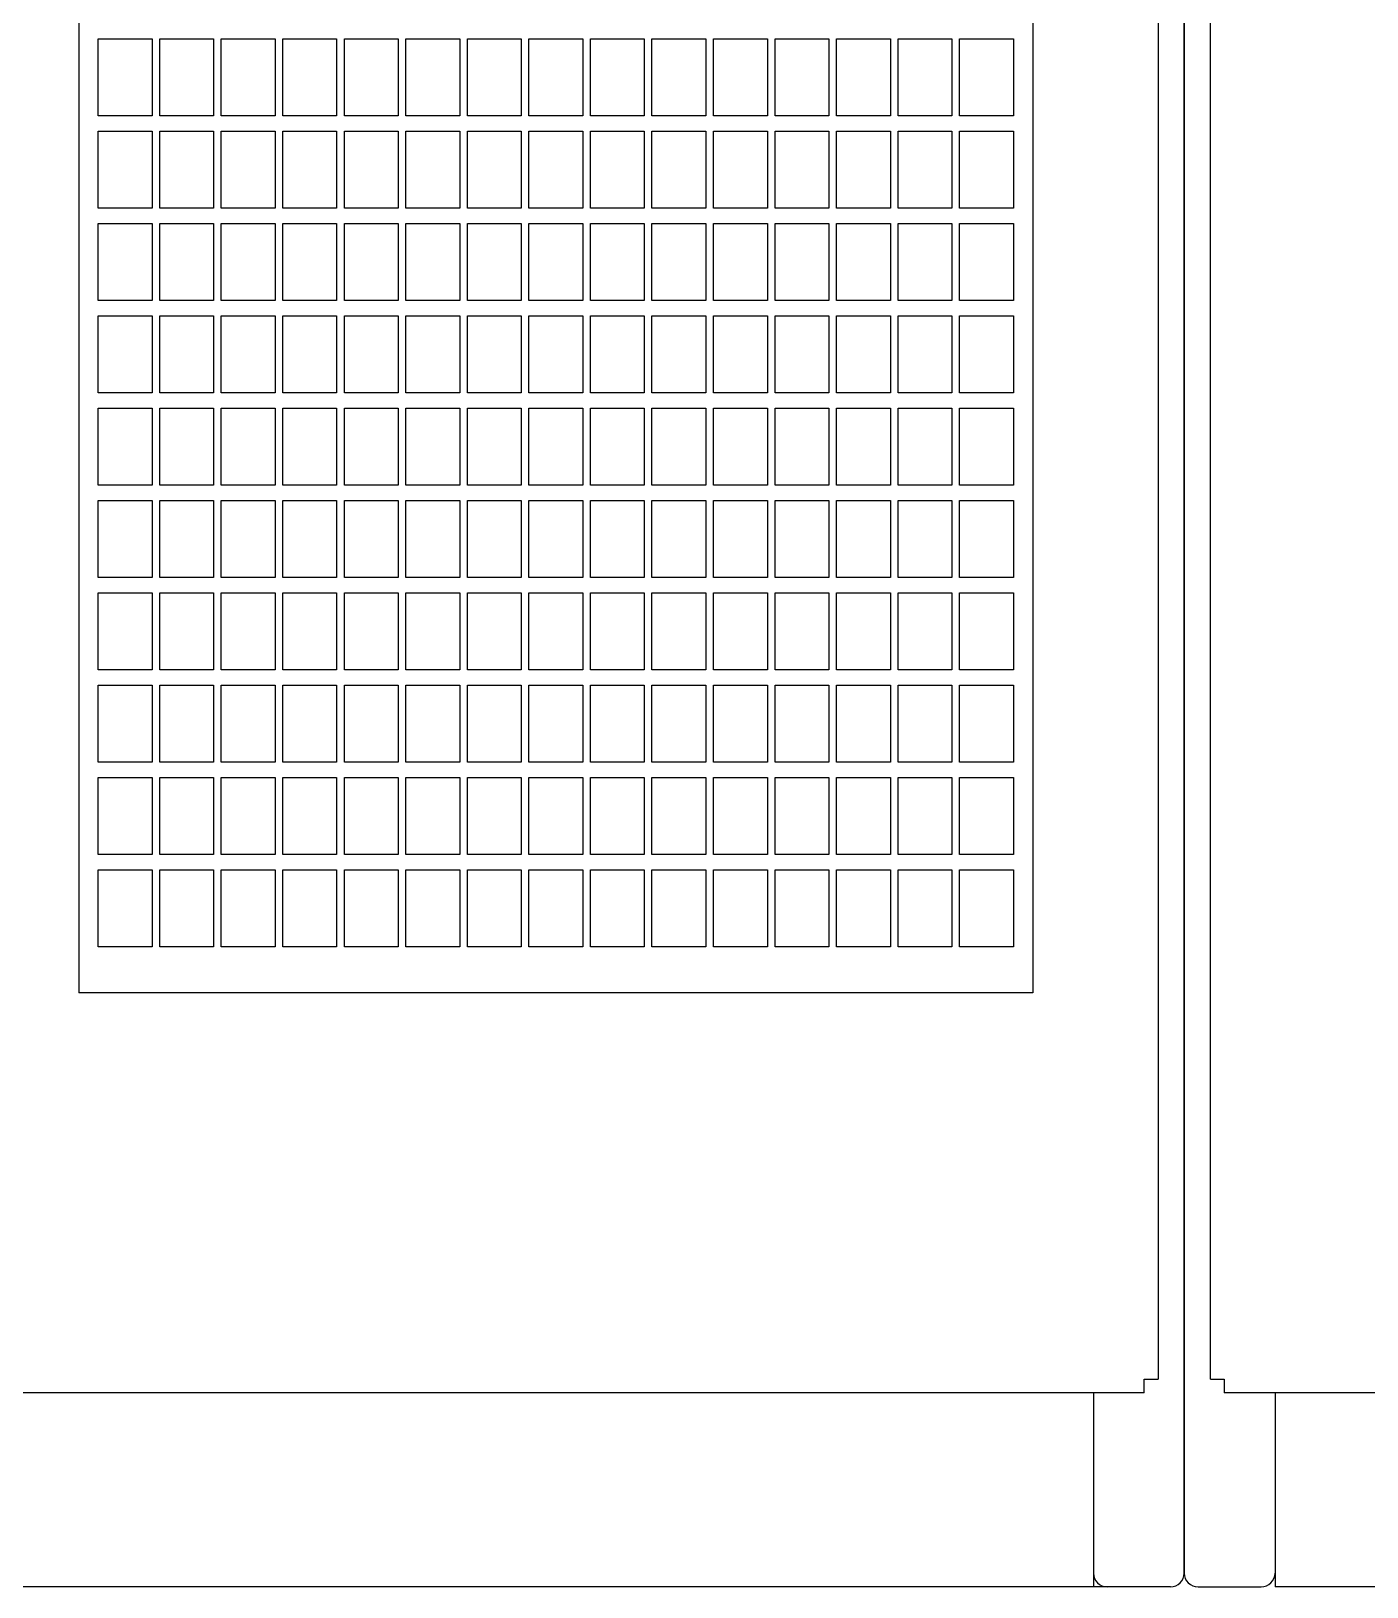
# Model space of a CAD drawing. Header units: inches. Extents: x 0 to 420, y 0 to 297.
# Drawn here: x 77.12 to 111.86, y 62.74 to 103.18 of the extents above; entities that cross this region are included whole.
import ezdxf
from ezdxf.lldxf.tags import DXFTag

# ---------------------------------------------------------------- set-up
doc = ezdxf.new("R2010")
doc.units = ezdxf.units.IN
doc.layers.add('Default', color=7, linetype='Continuous')
doc.layers.add('DV1_Default', color=7, linetype='Continuous')
tags = doc.linetypes.add('CENTER2', pattern=[1.125, 0.75, -0.125, 0.125, -0.125]).pattern_tags.tags
tags[10:11] = [DXFTag(74, 4), DXFTag(75, 0), DXFTag(340, '0'), DXFTag(46, 0.0), DXFTag(50, 0.0), DXFTag(44, 0.0), DXFTag(45, 0.0)]
tags[8:9] = [DXFTag(74, 4), DXFTag(75, 0), DXFTag(340, '0'), DXFTag(46, 0.0), DXFTag(50, 0.0), DXFTag(44, 0.0), DXFTag(45, 0.0)]
tags[6:7] = [DXFTag(74, 4), DXFTag(75, 0), DXFTag(340, '0'), DXFTag(46, 0.0), DXFTag(50, 0.0), DXFTag(44, 0.0), DXFTag(45, 0.0)]
tags[4:5] = [DXFTag(74, 4), DXFTag(75, 0), DXFTag(340, '0'), DXFTag(46, 0.0), DXFTag(50, 0.0), DXFTag(44, 0.0), DXFTag(45, 0.0)]

# ---------------------------------------------------------------- blocks, each defined once
blk = doc.blocks.new('SE')
at = {"layer": 'DV1_Default', "color": 7, "linetype": 'Continuous', "ltscale": 25.4}
for p, q in [((107.109, 238.376), (107.109, 63.096)), ((107.109, 238.376), (107.109, 63.096)), ((107.109, 238.376), (107.109, 63.096)), ((107.109, 238.376), (107.109, 63.096)), ((107.109, 238.376), (107.109, 63.096)), ((107.109, 238.376), (107.109, 79.096)), ((107.109, 63.096), (107.109, 238.376)), ((107.109, 238.376), (107.109, 63.096)), ((107.109, 238.376), (107.109, 63.096)), ((107.109, 238.376), (107.109, 63.096)), ((107.109, 238.376), (107.109, 63.096)), ((107.109, 238.376), (107.109, 63.096)), ((107.109, 238.376), (107.109, 63.096)), ((107.109, 238.376), (107.109, 79.096)), ((107.109, 63.096), (107.109, 238.376)), ((107.109, 238.376), (107.109, 63.096)), ((107.109, 63.096), (107.109, 238.376)), ((107.109, 63.096), (107.109, 238.376)), ((107.109, 63.096), (107.109, 238.376)), ((107.109, 238.376), (107.109, 63.096)), ((107.109, 238.376), (107.109, 63.096)), ((107.109, 238.376), (107.109, 63.096)), ((107.109, 238.376), (107.109, 79.096)), ((107.109, 63.096), (107.109, 238.376)), ((107.109, 238.376), (107.109, 63.096)), ((107.109, 63.096), (107.109, 238.376)), ((107.109, 238.376), (107.109, 63.096)), ((107.109, 238.376), (107.109, 63.096)), ((107.109, 238.376), (107.109, 63.096)), ((107.109, 238.376), (107.109, 63.096)), ((107.109, 238.376), (107.109, 63.096)), ((107.109, 238.376), (107.109, 79.096)), ((107.109, 63.096), (107.109, 238.376)), ((107.109, 238.376), (107.109, 63.096)), ((107.109, 238.376), (107.109, 63.096)), ((107.109, 238.376), (107.109, 63.096)), ((107.109, 238.376), (107.109, 63.096)), ((107.109, 238.376), (107.109, 63.096)), ((107.109, 238.376), (107.109, 63.096)), ((107.109, 238.376), (107.109, 79.096)), ((107.109, 63.096), (107.109, 238.376)), ((107.109, 238.376), (107.109, 63.096)), ((107.109, 63.096), (107.109, 238.376)), ((107.109, 63.096), (107.109, 238.376)), ((107.109, 63.096), (107.109, 238.376)), ((107.109, 238.376), (107.109, 63.096)), ((107.109, 238.376), (107.109, 63.096)), ((107.109, 238.376), (107.109, 63.096)), ((107.109, 238.376), (107.109, 79.096)), ((107.109, 63.096), (107.109, 238.376)), ((107.109, 238.376), (107.109, 63.096)), ((107.109, 63.096), (107.109, 238.376)), ((106.429, 233.336), (106.429, 68.136)), ((107.789, 68.136), (107.789, 233.336)), ((107.109, 63.096), (107.109, 222.376)), ((107.109, 63.096), (107.109, 222.376)), ((107.109, 63.096), (107.109, 222.376)), ((107.109, 63.096), (107.109, 222.376)), ((107.109, 63.096), (107.109, 222.376)), ((107.109, 63.096), (107.109, 222.376)), ((107.109, 63.096), (107.109, 222.376)), ((107.109, 63.096), (107.109, 222.376)), ((107.109, 63.096), (107.109, 222.376)), ((107.109, 63.096), (107.109, 222.376)), ((107.109, 63.096), (107.109, 222.376)), ((107.109, 63.096), (107.109, 222.376)), ((107.109, 63.096), (107.109, 222.376)), ((107.109, 63.096), (107.109, 222.376)), ((107.109, 63.096), (107.109, 222.376)), ((107.109, 63.096), (107.109, 222.376)), ((107.109, 63.096), (107.109, 222.376)), ((107.109, 63.096), (107.109, 222.376)), ((107.109, 63.096), (107.109, 222.376)), ((107.109, 63.096), (107.109, 222.376)), ((107.109, 63.096), (107.109, 222.376)), ((107.109, 63.096), (107.109, 222.376)), ((107.109, 63.096), (107.109, 222.376)), ((107.109, 63.096), (107.109, 222.376)), ((107.109, 63.096), (107.109, 222.376)), ((107.109, 63.096), (107.109, 222.376)), ((107.109, 63.096), (107.109, 222.376)), ((107.109, 63.096), (107.109, 222.376)), ((107.109, 63.096), (107.109, 222.376)), ((107.109, 63.096), (107.109, 222.376)), ((107.109, 63.096), (107.109, 222.376)), ((107.109, 63.096), (107.109, 222.376)), ((107.109, 63.096), (107.109, 222.376)), ((107.109, 63.096), (107.109, 222.376)), ((107.109, 63.096), (107.109, 222.376)), ((107.109, 63.096), (107.109, 222.376)), ((107.109, 63.096), (107.109, 222.376)), ((107.109, 63.096), (107.109, 222.376)), ((78.869, 100.976), (78.869, 102.976)), ((78.869, 102.976), (80.269, 102.976)), ((80.269, 102.976), (80.269, 100.976)), ((80.469, 100.976), (80.469, 102.976)), ((80.469, 102.976), (81.869, 102.976)), ((81.869, 102.976), (81.869, 100.976)), ((82.069, 100.976), (82.069, 102.976)), ((82.069, 102.976), (83.469, 102.976)), ((83.469, 102.976), (83.469, 100.976)), ((83.669, 100.976), (83.669, 102.976)), ((83.669, 102.976), (85.069, 102.976)), ((85.069, 102.976), (85.069, 100.976)), ((85.269, 100.976), (85.269, 102.976)), ((85.269, 102.976), (86.669, 102.976)), ((86.669, 102.976), (86.669, 100.976)), ((86.869, 100.976), (86.869, 102.976)), ((86.869, 102.976), (88.269, 102.976)), ((88.269, 102.976), (88.269, 100.976)), ((88.469, 100.976), (88.469, 102.976)), ((88.469, 102.976), (89.869, 102.976)), ((89.869, 102.976), (89.869, 100.976)), ((90.069, 100.976), (90.069, 102.976)), ((90.069, 102.976), (91.469, 102.976)), ((91.469, 102.976), (91.469, 100.976)), ((91.669, 100.976), (91.669, 102.976)), ((91.669, 102.976), (93.069, 102.976)), ((93.069, 102.976), (93.069, 100.976)), ((93.269, 100.976), (93.269, 102.976)), ((93.269, 102.976), (94.669, 102.976)), ((94.669, 102.976), (94.669, 100.976)), ((94.869, 100.976), (94.869, 102.976)), ((94.869, 102.976), (96.269, 102.976)), ((96.269, 102.976), (96.269, 100.976)), ((96.469, 100.976), (96.469, 102.976)), ((96.469, 102.976), (97.869, 102.976)), ((97.869, 102.976), (97.869, 100.976)), ((98.069, 100.976), (98.069, 102.976)), ((98.069, 102.976), (99.469, 102.976)), ((99.469, 102.976), (99.469, 100.976)), ((99.669, 100.976), (99.669, 102.976)), ((99.669, 102.976), (101.069, 102.976)), ((101.069, 102.976), (101.069, 100.976)), ((101.269, 100.976), (101.269, 102.976)), ((101.269, 102.976), (102.669, 102.976)), ((102.669, 102.976), (102.669, 100.976)), ((80.269, 100.976), (78.869, 100.976)), ((81.869, 100.976), (80.469, 100.976)), ((83.469, 100.976), (82.069, 100.976)), ((85.069, 100.976), (83.669, 100.976)), ((86.669, 100.976), (85.269, 100.976)), ((88.269, 100.976), (86.869, 100.976)), ((89.869, 100.976), (88.469, 100.976)), ((91.469, 100.976), (90.069, 100.976)), ((93.069, 100.976), (91.669, 100.976)), ((94.669, 100.976), (93.269, 100.976)), ((96.269, 100.976), (94.869, 100.976)), ((97.869, 100.976), (96.469, 100.976)), ((99.469, 100.976), (98.069, 100.976)), ((101.069, 100.976), (99.669, 100.976)), ((102.669, 100.976), (101.269, 100.976)), ((78.869, 98.576), (78.869, 100.576)), ((78.869, 100.576), (80.269, 100.576)), ((80.269, 100.576), (80.269, 98.576)), ((80.469, 98.576), (80.469, 100.576)), ((80.469, 100.576), (81.869, 100.576)), ((81.869, 100.576), (81.869, 98.576)), ((82.069, 98.576), (82.069, 100.576)), ((82.069, 100.576), (83.469, 100.576)), ((83.469, 100.576), (83.469, 98.576)), ((83.669, 98.576), (83.669, 100.576)), ((83.669, 100.576), (85.069, 100.576)), ((85.069, 100.576), (85.069, 98.576)), ((85.269, 98.576), (85.269, 100.576)), ((85.269, 100.576), (86.669, 100.576)), ((86.669, 100.576), (86.669, 98.576)), ((86.869, 98.576), (86.869, 100.576)), ((86.869, 100.576), (88.269, 100.576)), ((88.269, 100.576), (88.269, 98.576)), ((88.469, 98.576), (88.469, 100.576)), ((88.469, 100.576), (89.869, 100.576)), ((89.869, 100.576), (89.869, 98.576)), ((90.069, 98.576), (90.069, 100.576)), ((90.069, 100.576), (91.469, 100.576)), ((91.469, 100.576), (91.469, 98.576)), ((91.669, 98.576), (91.669, 100.576)), ((91.669, 100.576), (93.069, 100.576)), ((93.069, 100.576), (93.069, 98.576)), ((93.269, 98.576), (93.269, 100.576)), ((93.269, 100.576), (94.669, 100.576)), ((94.669, 100.576), (94.669, 98.576)), ((94.869, 98.576), (94.869, 100.576)), ((94.869, 100.576), (96.269, 100.576)), ((96.269, 100.576), (96.269, 98.576)), ((96.469, 98.576), (96.469, 100.576)), ((96.469, 100.576), (97.869, 100.576)), ((97.869, 100.576), (97.869, 98.576)), ((98.069, 98.576), (98.069, 100.576)), ((98.069, 100.576), (99.469, 100.576)), ((99.469, 100.576), (99.469, 98.576)), ((99.669, 98.576), (99.669, 100.576)), ((99.669, 100.576), (101.069, 100.576)), ((101.069, 100.576), (101.069, 98.576)), ((101.269, 98.576), (101.269, 100.576)), ((101.269, 100.576), (102.669, 100.576)), ((102.669, 100.576), (102.669, 98.576)), ((80.269, 98.576), (78.869, 98.576)), ((81.869, 98.576), (80.469, 98.576)), ((83.469, 98.576), (82.069, 98.576)), ((85.069, 98.576), (83.669, 98.576)), ((86.669, 98.576), (85.269, 98.576)), ((88.269, 98.576), (86.869, 98.576)), ((89.869, 98.576), (88.469, 98.576)), ((91.469, 98.576), (90.069, 98.576)), ((93.069, 98.576), (91.669, 98.576)), ((94.669, 98.576), (93.269, 98.576)), ((96.269, 98.576), (94.869, 98.576)), ((97.869, 98.576), (96.469, 98.576)), ((99.469, 98.576), (98.069, 98.576)), ((101.069, 98.576), (99.669, 98.576)), ((102.669, 98.576), (101.269, 98.576)), ((78.869, 96.176), (78.869, 98.176)), ((78.869, 98.176), (80.269, 98.176)), ((80.269, 98.176), (80.269, 96.176)), ((80.469, 96.176), (80.469, 98.176)), ((80.469, 98.176), (81.869, 98.176)), ((81.869, 98.176), (81.869, 96.176)), ((82.069, 96.176), (82.069, 98.176)), ((82.069, 98.176), (83.469, 98.176)), ((83.469, 98.176), (83.469, 96.176)), ((83.669, 96.176), (83.669, 98.176)), ((83.669, 98.176), (85.069, 98.176)), ((85.069, 98.176), (85.069, 96.176)), ((85.269, 96.176), (85.269, 98.176)), ((85.269, 98.176), (86.669, 98.176)), ((86.669, 98.176), (86.669, 96.176)), ((86.869, 96.176), (86.869, 98.176)), ((86.869, 98.176), (88.269, 98.176)), ((88.269, 98.176), (88.269, 96.176)), ((88.469, 96.176), (88.469, 98.176)), ((88.469, 98.176), (89.869, 98.176)), ((89.869, 98.176), (89.869, 96.176)), ((90.069, 96.176), (90.069, 98.176)), ((90.069, 98.176), (91.469, 98.176)), ((91.469, 98.176), (91.469, 96.176)), ((91.669, 96.176), (91.669, 98.176)), ((91.669, 98.176), (93.069, 98.176)), ((93.069, 98.176), (93.069, 96.176)), ((93.269, 96.176), (93.269, 98.176)), ((93.269, 98.176), (94.669, 98.176)), ((94.669, 98.176), (94.669, 96.176)), ((94.869, 96.176), (94.869, 98.176)), ((94.869, 98.176), (96.269, 98.176)), ((96.269, 98.176), (96.269, 96.176)), ((96.469, 96.176), (96.469, 98.176)), ((96.469, 98.176), (97.869, 98.176)), ((97.869, 98.176), (97.869, 96.176)), ((98.069, 96.176), (98.069, 98.176)), ((98.069, 98.176), (99.469, 98.176)), ((99.469, 98.176), (99.469, 96.176)), ((99.669, 96.176), (99.669, 98.176)), ((99.669, 98.176), (101.069, 98.176)), ((101.069, 98.176), (101.069, 96.176)), ((101.269, 96.176), (101.269, 98.176)), ((101.269, 98.176), (102.669, 98.176)), ((102.669, 98.176), (102.669, 96.176)), ((80.269, 96.176), (78.869, 96.176)), ((81.869, 96.176), (80.469, 96.176)), ((83.469, 96.176), (82.069, 96.176)), ((85.069, 96.176), (83.669, 96.176)), ((86.669, 96.176), (85.269, 96.176)), ((88.269, 96.176), (86.869, 96.176)), ((89.869, 96.176), (88.469, 96.176)), ((91.469, 96.176), (90.069, 96.176)), ((93.069, 96.176), (91.669, 96.176)), ((94.669, 96.176), (93.269, 96.176)), ((96.269, 96.176), (94.869, 96.176)), ((97.869, 96.176), (96.469, 96.176)), ((99.469, 96.176), (98.069, 96.176)), ((101.069, 96.176), (99.669, 96.176)), ((102.669, 96.176), (101.269, 96.176)), ((78.869, 93.776), (78.869, 95.776)), ((78.869, 95.776), (80.269, 95.776)), ((80.269, 95.776), (80.269, 93.776)), ((80.469, 93.776), (80.469, 95.776)), ((80.469, 95.776), (81.869, 95.776)), ((81.869, 95.776), (81.869, 93.776)), ((82.069, 93.776), (82.069, 95.776)), ((82.069, 95.776), (83.469, 95.776)), ((83.469, 95.776), (83.469, 93.776)), ((83.669, 93.776), (83.669, 95.776)), ((83.669, 95.776), (85.069, 95.776)), ((85.069, 95.776), (85.069, 93.776)), ((85.269, 93.776), (85.269, 95.776)), ((85.269, 95.776), (86.669, 95.776)), ((86.669, 95.776), (86.669, 93.776)), ((86.869, 93.776), (86.869, 95.776)), ((86.869, 95.776), (88.269, 95.776)), ((88.269, 95.776), (88.269, 93.776)), ((88.469, 93.776), (88.469, 95.776)), ((88.469, 95.776), (89.869, 95.776)), ((89.869, 95.776), (89.869, 93.776)), ((90.069, 93.776), (90.069, 95.776)), ((90.069, 95.776), (91.469, 95.776)), ((91.469, 95.776), (91.469, 93.776)), ((91.669, 93.776), (91.669, 95.776)), ((91.669, 95.776), (93.069, 95.776)), ((93.069, 95.776), (93.069, 93.776)), ((93.269, 93.776), (93.269, 95.776)), ((93.269, 95.776), (94.669, 95.776)), ((94.669, 95.776), (94.669, 93.776)), ((94.869, 93.776), (94.869, 95.776)), ((94.869, 95.776), (96.269, 95.776)), ((96.269, 95.776), (96.269, 93.776)), ((96.469, 93.776), (96.469, 95.776)), ((96.469, 95.776), (97.869, 95.776)), ((97.869, 95.776), (97.869, 93.776)), ((98.069, 93.776), (98.069, 95.776)), ((98.069, 95.776), (99.469, 95.776)), ((99.469, 95.776), (99.469, 93.776)), ((99.669, 93.776), (99.669, 95.776)), ((99.669, 95.776), (101.069, 95.776)), ((101.069, 95.776), (101.069, 93.776)), ((101.269, 93.776), (101.269, 95.776)), ((101.269, 95.776), (102.669, 95.776)), ((102.669, 95.776), (102.669, 93.776)), ((80.269, 93.776), (78.869, 93.776)), ((81.869, 93.776), (80.469, 93.776)), ((83.469, 93.776), (82.069, 93.776)), ((85.069, 93.776), (83.669, 93.776)), ((86.669, 93.776), (85.269, 93.776)), ((88.269, 93.776), (86.869, 93.776)), ((89.869, 93.776), (88.469, 93.776)), ((91.469, 93.776), (90.069, 93.776)), ((93.069, 93.776), (91.669, 93.776)), ((94.669, 93.776), (93.269, 93.776)), ((96.269, 93.776), (94.869, 93.776)), ((97.869, 93.776), (96.469, 93.776)), ((99.469, 93.776), (98.069, 93.776)), ((101.069, 93.776), (99.669, 93.776)), ((102.669, 93.776), (101.269, 93.776)), ((78.869, 91.376), (78.869, 93.376)), ((78.869, 93.376), (80.269, 93.376)), ((80.269, 93.376), (80.269, 91.376)), ((80.469, 91.376), (80.469, 93.376)), ((80.469, 93.376), (81.869, 93.376)), ((81.869, 93.376), (81.869, 91.376)), ((82.069, 91.376), (82.069, 93.376)), ((82.069, 93.376), (83.469, 93.376)), ((83.469, 93.376), (83.469, 91.376)), ((83.669, 91.376), (83.669, 93.376)), ((83.669, 93.376), (85.069, 93.376)), ((85.069, 93.376), (85.069, 91.376)), ((85.269, 91.376), (85.269, 93.376)), ((85.269, 93.376), (86.669, 93.376)), ((86.669, 93.376), (86.669, 91.376)), ((86.869, 91.376), (86.869, 93.376)), ((86.869, 93.376), (88.269, 93.376)), ((88.269, 93.376), (88.269, 91.376)), ((88.469, 91.376), (88.469, 93.376)), ((88.469, 93.376), (89.869, 93.376)), ((89.869, 93.376), (89.869, 91.376)), ((90.069, 91.376), (90.069, 93.376)), ((90.069, 93.376), (91.469, 93.376)), ((91.469, 93.376), (91.469, 91.376)), ((91.669, 91.376), (91.669, 93.376)), ((91.669, 93.376), (93.069, 93.376)), ((93.069, 93.376), (93.069, 91.376)), ((93.269, 91.376), (93.269, 93.376)), ((93.269, 93.376), (94.669, 93.376)), ((94.669, 93.376), (94.669, 91.376)), ((94.869, 91.376), (94.869, 93.376)), ((94.869, 93.376), (96.269, 93.376)), ((96.269, 93.376), (96.269, 91.376)), ((96.469, 91.376), (96.469, 93.376)), ((96.469, 93.376), (97.869, 93.376)), ((97.869, 93.376), (97.869, 91.376)), ((98.069, 91.376), (98.069, 93.376)), ((98.069, 93.376), (99.469, 93.376)), ((99.469, 93.376), (99.469, 91.376)), ((99.669, 91.376), (99.669, 93.376)), ((99.669, 93.376), (101.069, 93.376)), ((101.069, 93.376), (101.069, 91.376)), ((101.269, 91.376), (101.269, 93.376)), ((101.269, 93.376), (102.669, 93.376)), ((102.669, 93.376), (102.669, 91.376)), ((80.269, 91.376), (78.869, 91.376)), ((81.869, 91.376), (80.469, 91.376)), ((83.469, 91.376), (82.069, 91.376)), ((85.069, 91.376), (83.669, 91.376)), ((86.669, 91.376), (85.269, 91.376)), ((88.269, 91.376), (86.869, 91.376)), ((89.869, 91.376), (88.469, 91.376)), ((91.469, 91.376), (90.069, 91.376)), ((93.069, 91.376), (91.669, 91.376)), ((94.669, 91.376), (93.269, 91.376)), ((96.269, 91.376), (94.869, 91.376)), ((97.869, 91.376), (96.469, 91.376)), ((99.469, 91.376), (98.069, 91.376)), ((101.069, 91.376), (99.669, 91.376)), ((102.669, 91.376), (101.269, 91.376)), ((78.869, 88.976), (78.869, 90.976)), ((78.869, 90.976), (80.269, 90.976)), ((80.269, 90.976), (80.269, 88.976)), ((80.469, 88.976), (80.469, 90.976)), ((80.469, 90.976), (81.869, 90.976)), ((81.869, 90.976), (81.869, 88.976)), ((82.069, 88.976), (82.069, 90.976)), ((82.069, 90.976), (83.469, 90.976)), ((83.469, 90.976), (83.469, 88.976)), ((83.669, 88.976), (83.669, 90.976)), ((83.669, 90.976), (85.069, 90.976)), ((85.069, 90.976), (85.069, 88.976)), ((85.269, 88.976), (85.269, 90.976)), ((85.269, 90.976), (86.669, 90.976)), ((86.669, 90.976), (86.669, 88.976)), ((86.869, 88.976), (86.869, 90.976)), ((86.869, 90.976), (88.269, 90.976)), ((88.269, 90.976), (88.269, 88.976)), ((88.469, 88.976), (88.469, 90.976)), ((88.469, 90.976), (89.869, 90.976)), ((89.869, 90.976), (89.869, 88.976)), ((90.069, 88.976), (90.069, 90.976)), ((90.069, 90.976), (91.469, 90.976)), ((91.469, 90.976), (91.469, 88.976)), ((91.669, 88.976), (91.669, 90.976)), ((91.669, 90.976), (93.069, 90.976)), ((93.069, 90.976), (93.069, 88.976)), ((93.269, 88.976), (93.269, 90.976)), ((93.269, 90.976), (94.669, 90.976)), ((94.669, 90.976), (94.669, 88.976)), ((94.869, 88.976), (94.869, 90.976)), ((94.869, 90.976), (96.269, 90.976)), ((96.269, 90.976), (96.269, 88.976)), ((96.469, 88.976), (96.469, 90.976)), ((96.469, 90.976), (97.869, 90.976)), ((97.869, 90.976), (97.869, 88.976)), ((98.069, 88.976), (98.069, 90.976)), ((98.069, 90.976), (99.469, 90.976)), ((99.469, 90.976), (99.469, 88.976)), ((99.669, 88.976), (99.669, 90.976)), ((99.669, 90.976), (101.069, 90.976)), ((101.069, 90.976), (101.069, 88.976)), ((101.269, 88.976), (101.269, 90.976)), ((101.269, 90.976), (102.669, 90.976)), ((102.669, 90.976), (102.669, 88.976)), ((80.269, 88.976), (78.869, 88.976)), ((81.869, 88.976), (80.469, 88.976)), ((83.469, 88.976), (82.069, 88.976)), ((85.069, 88.976), (83.669, 88.976)), ((86.669, 88.976), (85.269, 88.976)), ((88.269, 88.976), (86.869, 88.976)), ((89.869, 88.976), (88.469, 88.976)), ((91.469, 88.976), (90.069, 88.976)), ((93.069, 88.976), (91.669, 88.976)), ((94.669, 88.976), (93.269, 88.976)), ((96.269, 88.976), (94.869, 88.976)), ((97.869, 88.976), (96.469, 88.976)), ((99.469, 88.976), (98.069, 88.976)), ((101.069, 88.976), (99.669, 88.976)), ((102.669, 88.976), (101.269, 88.976)), ((78.869, 86.576), (78.869, 88.576)), ((78.869, 88.576), (80.269, 88.576)), ((80.269, 88.576), (80.269, 86.576)), ((80.469, 86.576), (80.469, 88.576)), ((80.469, 88.576), (81.869, 88.576)), ((81.869, 88.576), (81.869, 86.576)), ((82.069, 86.576), (82.069, 88.576)), ((82.069, 88.576), (83.469, 88.576)), ((83.469, 88.576), (83.469, 86.576)), ((83.669, 86.576), (83.669, 88.576)), ((83.669, 88.576), (85.069, 88.576)), ((85.069, 88.576), (85.069, 86.576)), ((85.269, 86.576), (85.269, 88.576)), ((85.269, 88.576), (86.669, 88.576)), ((86.669, 88.576), (86.669, 86.576)), ((86.869, 86.576), (86.869, 88.576)), ((86.869, 88.576), (88.269, 88.576)), ((88.269, 88.576), (88.269, 86.576)), ((88.469, 86.576), (88.469, 88.576)), ((88.469, 88.576), (89.869, 88.576)), ((89.869, 88.576), (89.869, 86.576)), ((90.069, 86.576), (90.069, 88.576)), ((90.069, 88.576), (91.469, 88.576)), ((91.469, 88.576), (91.469, 86.576)), ((91.669, 86.576), (91.669, 88.576)), ((91.669, 88.576), (93.069, 88.576)), ((93.069, 88.576), (93.069, 86.576)), ((93.269, 86.576), (93.269, 88.576)), ((93.269, 88.576), (94.669, 88.576)), ((94.669, 88.576), (94.669, 86.576)), ((94.869, 86.576), (94.869, 88.576)), ((94.869, 88.576), (96.269, 88.576)), ((96.269, 88.576), (96.269, 86.576)), ((96.469, 86.576), (96.469, 88.576)), ((96.469, 88.576), (97.869, 88.576)), ((97.869, 88.576), (97.869, 86.576)), ((98.069, 86.576), (98.069, 88.576)), ((98.069, 88.576), (99.469, 88.576)), ((99.469, 88.576), (99.469, 86.576)), ((99.669, 86.576), (99.669, 88.576)), ((99.669, 88.576), (101.069, 88.576)), ((101.069, 88.576), (101.069, 86.576)), ((101.269, 86.576), (101.269, 88.576)), ((101.269, 88.576), (102.669, 88.576)), ((102.669, 88.576), (102.669, 86.576)), ((80.269, 86.576), (78.869, 86.576)), ((81.869, 86.576), (80.469, 86.576)), ((83.469, 86.576), (82.069, 86.576)), ((85.069, 86.576), (83.669, 86.576)), ((86.669, 86.576), (85.269, 86.576)), ((88.269, 86.576), (86.869, 86.576)), ((89.869, 86.576), (88.469, 86.576)), ((91.469, 86.576), (90.069, 86.576)), ((93.069, 86.576), (91.669, 86.576)), ((94.669, 86.576), (93.269, 86.576)), ((96.269, 86.576), (94.869, 86.576)), ((97.869, 86.576), (96.469, 86.576)), ((99.469, 86.576), (98.069, 86.576)), ((101.069, 86.576), (99.669, 86.576)), ((102.669, 86.576), (101.269, 86.576)), ((78.869, 84.176), (78.869, 86.176)), ((78.869, 86.176), (80.269, 86.176)), ((80.269, 86.176), (80.269, 84.176)), ((80.469, 84.176), (80.469, 86.176)), ((80.469, 86.176), (81.869, 86.176)), ((81.869, 86.176), (81.869, 84.176)), ((82.069, 84.176), (82.069, 86.176)), ((82.069, 86.176), (83.469, 86.176)), ((83.469, 86.176), (83.469, 84.176)), ((83.669, 84.176), (83.669, 86.176)), ((83.669, 86.176), (85.069, 86.176)), ((85.069, 86.176), (85.069, 84.176)), ((85.269, 84.176), (85.269, 86.176)), ((85.269, 86.176), (86.669, 86.176)), ((86.669, 86.176), (86.669, 84.176)), ((86.869, 84.176), (86.869, 86.176)), ((86.869, 86.176), (88.269, 86.176)), ((88.269, 86.176), (88.269, 84.176)), ((88.469, 84.176), (88.469, 86.176)), ((88.469, 86.176), (89.869, 86.176)), ((89.869, 86.176), (89.869, 84.176)), ((90.069, 84.176), (90.069, 86.176)), ((90.069, 86.176), (91.469, 86.176)), ((91.469, 86.176), (91.469, 84.176)), ((91.669, 84.176), (91.669, 86.176)), ((91.669, 86.176), (93.069, 86.176)), ((93.069, 86.176), (93.069, 84.176)), ((93.269, 84.176), (93.269, 86.176)), ((93.269, 86.176), (94.669, 86.176)), ((94.669, 86.176), (94.669, 84.176)), ((94.869, 84.176), (94.869, 86.176)), ((94.869, 86.176), (96.269, 86.176)), ((96.269, 86.176), (96.269, 84.176)), ((96.469, 84.176), (96.469, 86.176)), ((96.469, 86.176), (97.869, 86.176)), ((97.869, 86.176), (97.869, 84.176)), ((98.069, 84.176), (98.069, 86.176)), ((98.069, 86.176), (99.469, 86.176)), ((99.469, 86.176), (99.469, 84.176)), ((99.669, 84.176), (99.669, 86.176)), ((99.669, 86.176), (101.069, 86.176)), ((101.069, 86.176), (101.069, 84.176)), ((101.269, 84.176), (101.269, 86.176)), ((101.269, 86.176), (102.669, 86.176)), ((102.669, 86.176), (102.669, 84.176)), ((80.269, 84.176), (78.869, 84.176)), ((81.869, 84.176), (80.469, 84.176)), ((83.469, 84.176), (82.069, 84.176)), ((85.069, 84.176), (83.669, 84.176)), ((86.669, 84.176), (85.269, 84.176)), ((88.269, 84.176), (86.869, 84.176)), ((89.869, 84.176), (88.469, 84.176)), ((91.469, 84.176), (90.069, 84.176)), ((93.069, 84.176), (91.669, 84.176)), ((94.669, 84.176), (93.269, 84.176)), ((96.269, 84.176), (94.869, 84.176)), ((97.869, 84.176), (96.469, 84.176)), ((99.469, 84.176), (98.069, 84.176)), ((101.069, 84.176), (99.669, 84.176)), ((102.669, 84.176), (101.269, 84.176)), ((78.869, 81.776), (78.869, 83.776)), ((78.869, 83.776), (80.269, 83.776)), ((80.269, 83.776), (80.269, 81.776)), ((80.469, 81.776), (80.469, 83.776)), ((80.469, 83.776), (81.869, 83.776)), ((81.869, 83.776), (81.869, 81.776)), ((82.069, 81.776), (82.069, 83.776)), ((82.069, 83.776), (83.469, 83.776)), ((83.469, 83.776), (83.469, 81.776)), ((83.669, 81.776), (83.669, 83.776)), ((83.669, 83.776), (85.069, 83.776)), ((85.069, 83.776), (85.069, 81.776)), ((85.269, 81.776), (85.269, 83.776)), ((85.269, 83.776), (86.669, 83.776)), ((86.669, 83.776), (86.669, 81.776)), ((86.869, 81.776), (86.869, 83.776)), ((86.869, 83.776), (88.269, 83.776)), ((88.269, 83.776), (88.269, 81.776)), ((88.469, 81.776), (88.469, 83.776)), ((88.469, 83.776), (89.869, 83.776)), ((89.869, 83.776), (89.869, 81.776)), ((90.069, 81.776), (90.069, 83.776)), ((90.069, 83.776), (91.469, 83.776)), ((91.469, 83.776), (91.469, 81.776)), ((91.669, 81.776), (91.669, 83.776)), ((91.669, 83.776), (93.069, 83.776)), ((93.069, 83.776), (93.069, 81.776)), ((93.269, 81.776), (93.269, 83.776)), ((93.269, 83.776), (94.669, 83.776)), ((94.669, 83.776), (94.669, 81.776)), ((94.869, 81.776), (94.869, 83.776)), ((94.869, 83.776), (96.269, 83.776)), ((96.269, 83.776), (96.269, 81.776)), ((96.469, 81.776), (96.469, 83.776)), ((96.469, 83.776), (97.869, 83.776)), ((97.869, 83.776), (97.869, 81.776)), ((98.069, 81.776), (98.069, 83.776)), ((98.069, 83.776), (99.469, 83.776)), ((99.469, 83.776), (99.469, 81.776)), ((99.669, 81.776), (99.669, 83.776)), ((99.669, 83.776), (101.069, 83.776)), ((101.069, 83.776), (101.069, 81.776)), ((101.269, 81.776), (101.269, 83.776)), ((101.269, 83.776), (102.669, 83.776)), ((102.669, 83.776), (102.669, 81.776)), ((80.269, 81.776), (78.869, 81.776)), ((81.869, 81.776), (80.469, 81.776)), ((83.469, 81.776), (82.069, 81.776)), ((85.069, 81.776), (83.669, 81.776)), ((86.669, 81.776), (85.269, 81.776)), ((88.269, 81.776), (86.869, 81.776)), ((89.869, 81.776), (88.469, 81.776)), ((91.469, 81.776), (90.069, 81.776)), ((93.069, 81.776), (91.669, 81.776)), ((94.669, 81.776), (93.269, 81.776)), ((96.269, 81.776), (94.869, 81.776)), ((97.869, 81.776), (96.469, 81.776)), ((99.469, 81.776), (98.069, 81.776)), ((101.069, 81.776), (99.669, 81.776)), ((102.669, 81.776), (101.269, 81.776)), ((78.869, 79.376), (78.869, 81.376)), ((78.869, 81.376), (80.269, 81.376)), ((80.269, 81.376), (80.269, 79.376)), ((80.469, 79.376), (80.469, 81.376)), ((80.469, 81.376), (81.869, 81.376)), ((81.869, 81.376), (81.869, 79.376)), ((82.069, 79.376), (82.069, 81.376)), ((82.069, 81.376), (83.469, 81.376)), ((83.469, 81.376), (83.469, 79.376)), ((83.669, 79.376), (83.669, 81.376)), ((83.669, 81.376), (85.069, 81.376)), ((85.069, 81.376), (85.069, 79.376)), ((85.269, 79.376), (85.269, 81.376)), ((85.269, 81.376), (86.669, 81.376)), ((86.669, 81.376), (86.669, 79.376)), ((86.869, 79.376), (86.869, 81.376)), ((86.869, 81.376), (88.269, 81.376)), ((88.269, 81.376), (88.269, 79.376)), ((88.469, 79.376), (88.469, 81.376)), ((88.469, 81.376), (89.869, 81.376)), ((89.869, 81.376), (89.869, 79.376)), ((90.069, 79.376), (90.069, 81.376)), ((90.069, 81.376), (91.469, 81.376)), ((91.469, 81.376), (91.469, 79.376)), ((91.669, 79.376), (91.669, 81.376)), ((91.669, 81.376), (93.069, 81.376)), ((93.069, 81.376), (93.069, 79.376)), ((93.269, 79.376), (93.269, 81.376)), ((93.269, 81.376), (94.669, 81.376)), ((94.669, 81.376), (94.669, 79.376)), ((94.869, 79.376), (94.869, 81.376)), ((94.869, 81.376), (96.269, 81.376)), ((96.269, 81.376), (96.269, 79.376)), ((96.469, 79.376), (96.469, 81.376)), ((96.469, 81.376), (97.869, 81.376)), ((97.869, 81.376), (97.869, 79.376)), ((98.069, 79.376), (98.069, 81.376)), ((98.069, 81.376), (99.469, 81.376)), ((99.469, 81.376), (99.469, 79.376)), ((99.669, 79.376), (99.669, 81.376)), ((99.669, 81.376), (101.069, 81.376)), ((101.069, 81.376), (101.069, 79.376)), ((101.269, 79.376), (101.269, 81.376)), ((101.269, 81.376), (102.669, 81.376)), ((102.669, 81.376), (102.669, 79.376)), ((80.269, 79.376), (78.869, 79.376)), ((81.869, 79.376), (80.469, 79.376)), ((83.469, 79.376), (82.069, 79.376)), ((85.069, 79.376), (83.669, 79.376)), ((86.669, 79.376), (85.269, 79.376)), ((88.269, 79.376), (86.869, 79.376)), ((89.869, 79.376), (88.469, 79.376)), ((91.469, 79.376), (90.069, 79.376)), ((93.069, 79.376), (91.669, 79.376)), ((94.669, 79.376), (93.269, 79.376)), ((96.269, 79.376), (94.869, 79.376)), ((97.869, 79.376), (96.469, 79.376)), ((99.469, 79.376), (98.069, 79.376)), ((101.069, 79.376), (99.669, 79.376)), ((102.669, 79.376), (101.269, 79.376)), ((106.069, 67.776), (106.069, 68.136)), ((106.069, 68.136), (106.429, 68.136)), ((107.789, 68.136), (108.149, 68.136)), ((108.149, 68.136), (108.149, 67.776)), ((106.069, 67.776), (75.469, 67.776)), ((104.749, 67.776), (104.749, 63.096)), ((154.069, 67.776), (108.149, 67.776)), ((109.469, 67.776), (109.469, 63.096)), ((104.749, 63.096), (104.749, 62.736)), ((109.469, 63.096), (109.469, 62.736)), ((106.749, 62.736), (43.469, 62.736)), ((106.749, 62.736), (105.109, 62.736)), ((106.749, 62.736), (105.109, 62.736)), ((107.469, 62.736), (109.109, 62.736)), ((107.469, 62.736), (109.109, 62.736)), ((152.749, 62.736), (109.469, 62.736))]:
    blk.add_line(p, q, dxfattribs=at)
at = {"layer": 'DV1_Default', "color": 7, "linetype": 'CENTER2', "ltscale": 25.4}
for p, q in [((78.369, 137.776), (78.369, 78.176)), ((103.169, 137.776), (103.169, 78.176)), ((103.169, 78.176), (78.369, 78.176))]:
    blk.add_line(p, q, dxfattribs=at)
at = {"layer": 'DV1_Default', "color": 7, "linetype": 'Continuous', "ltscale": 25.4}
for centre, start, end in [((105.109, 63.096), 180, 270), ((105.109, 63.096), 180, 270), ((106.749, 63.096), 270, 360), ((106.749, 63.096), 270, 360), ((107.469, 63.096), 180, 270), ((107.469, 63.096), 180, 270), ((109.109, 63.096), 270, 360), ((109.109, 63.096), 270, 360)]:
    blk.add_arc(centre, 0.36, start, end, dxfattribs=at)

msp = doc.modelspace()

# ---------------------------------------------------------------- block references
at = {"layer": 'Default'}
msp.add_blockref('SE', (0, 0), dxfattribs=at)

doc.saveas('drawing.dxf')
